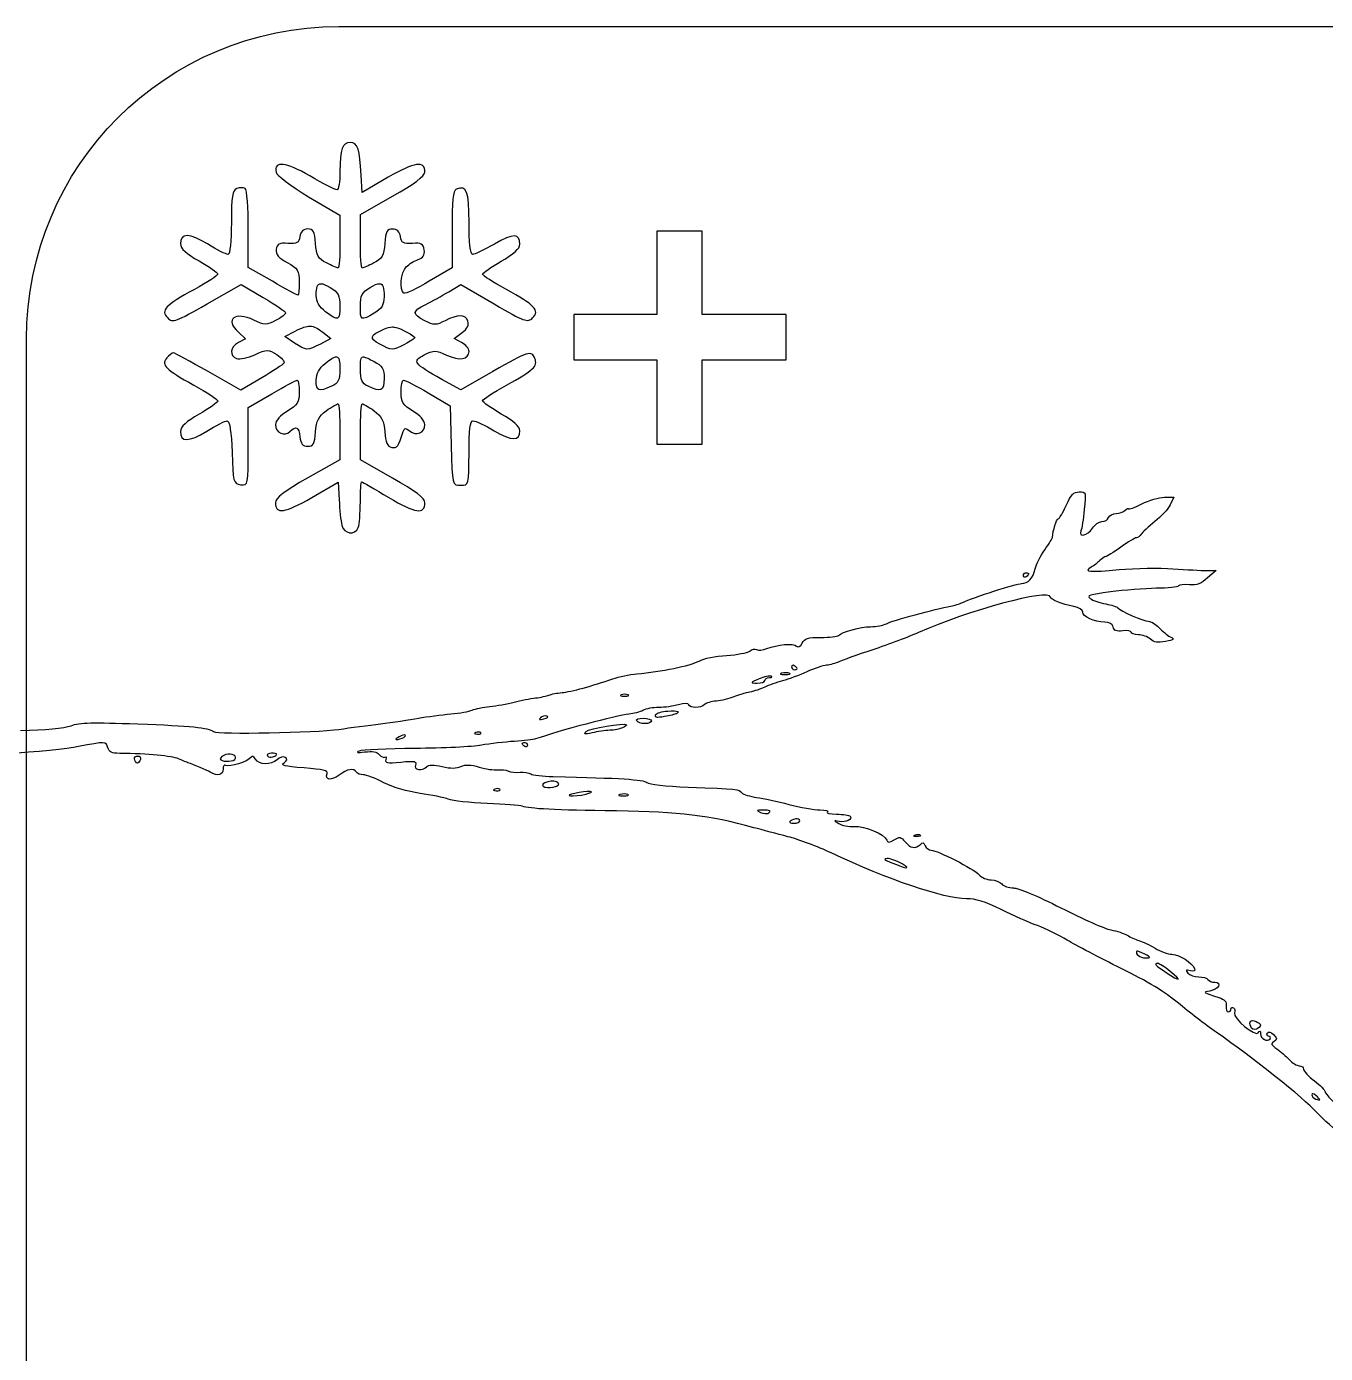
# Model space of a CAD drawing. Extents: x 134 to 417, y 456 to 598.
# Drawn here: x 275.7 to 345.2, y 526.8 to 597.8 of the extents above; entities that cross this region are included whole.
import ezdxf

# ---------------------------------------------------------------- set-up
doc = ezdxf.new("R2010")
doc.units = 0
doc.layers.add('Layer_1', color=7, linetype='CONTINUOUS')

msp = doc.modelspace()

# ---------------------------------------------------------------- linework, layer by layer
at = {"layer": 'Layer_1', "color": 7}
for points in [[(292.41995, 597.783155), (400.759965, 597.783155)], [(293.038441, 591.583207), (293.038441, 591.585446)], [(295.058324, 589.721383), (293.657924, 588.905459), (293.609735, 589.835648)], [(290.801622, 588.685207), (292.478882, 587.689112), (292.478882, 586.279925)], [(293.567102, 586.300986), (293.567102, 587.735062), (295.286825, 588.70624)], [(288.863631, 584.16029), (287.577496, 584.901522), (287.577496, 586.962536)], [(298.466986, 586.9455), (298.466986, 584.887405), (297.254069, 584.162303)], [(285.377131, 582.950435), (287.193543, 583.989021), (288.380069, 583.294674)], [(291.457984, 584.031087), (291.457899, 584.032703)], [(294.592649, 584.032844), (294.592649, 584.032703)], [(298.295575, 583.604586), (298.940088, 583.991289), (300.714009, 582.952731)], [(287.049969, 581.443821), (287.430831, 581.089348), (287.049969, 580.885821)], [(290.04874, 580.859827), (289.525805, 581.20554), (290.085364, 581.494136)], [(290.883657, 581.760734), (290.885159, 581.760734)], [(290.883685, 581.760592), (290.883657, 581.760734)], [(291.556063, 581.438463), (291.995518, 581.100092), (291.428617, 580.807103)], [(295.291446, 581.717789), (295.291389, 581.718214)], [(295.351483, 581.716712), (295.351483, 581.71521)], [(298.981162, 580.891037), (298.590066, 581.101934), (299.010472, 581.418337)], [(275.723813, 472.747011), (275.723813, 581.087021)], [(292.285531, 580.119985), (292.287033, 580.119985)], [(293.718161, 580.114202), (293.718132, 580.114315)], [(288.292224, 578.99327), (287.184813, 578.332627), (285.434306, 579.33167)], [(300.654028, 579.339493), (298.938699, 578.35074), (297.930869, 578.913248)], [(287.577383, 575.319115), (287.577383, 577.410914), (288.834208, 578.144803)], [(297.196951, 578.195175), (298.376135, 577.509616), (298.427443, 575.381194)], [(292.477181, 576.111597), (292.477181, 574.613062), (290.753065, 573.643329)], [(295.291191, 573.634514), (293.567046, 574.607166), (293.567046, 576.107175)], [(290.965465, 572.595871), (292.386359, 573.420555), (292.434548, 572.474265)], [(336.54617, 572.609435), (337.054394, 572.609435), (336.851717, 572.203366)], [(338.805071, 568.697409), (339.309241, 568.70166), (338.859609, 568.297293)], [(314.881569, 562.896156), (314.881682, 562.896156)], [(316.083827, 563.202831), (316.083713, 563.202802)], [(307.509704, 562.045955), (307.509817, 562.045955)], [(303.191036, 560.822397), (303.190894, 560.822397)], [(307.588224, 560.286417), (307.58811, 560.286397)], [(295.636167, 559.807345), (295.63628, 559.807345)], [(288.810567, 558.925441), (288.810454, 558.925441)], [(303.594661, 557.402882), (303.594661, 557.402598)], [(305.255395, 556.821978), (305.255395, 556.822261)], [(307.440794, 556.720696), (307.440652, 556.720413)], [(316.841216, 555.411288), (316.841471, 555.411572)], [(336.192576, 547.689345), (336.192633, 547.689231)], [(341.46394, 544.177757), (341.464904, 544.177814)]]:
    msp.add_lwpolyline(points, dxfattribs=at)
for points in [[(292.41995, 597.783155)], [(309.40954, 586.845181), (309.40954, 582.39354), (304.984261, 582.39354), (304.984261, 579.957503), (309.40954, 579.957503), (309.40954, 575.457503), (311.847052, 575.457503), (311.847052, 579.957503), (316.322135, 579.957503), (316.322135, 582.39354), (311.847052, 582.39354), (311.847052, 586.845181)], [(292.285559, 580.119985)], [(329.153839, 568.360911)], [(316.765219, 563.607162)], [(310.46298, 561.041634)], [(299.739969, 560.032189)], [(308.77886, 560.510022)], [(302.360003, 559.285566)], [(281.773726, 558.513972)], [(286.384564, 558.857948)], [(300.748337, 557.007109)], [(315.072765, 555.890202)], [(323.307694, 554.47115)], [(321.735118, 553.29565)], [(335.081906, 548.335332)], [(344.639537, 540.630624)]]:
    msp.add_lwpolyline(points, close=True, dxfattribs=at)
for points in [[(275.723813, 581.087021), (275.723813, 590.33668), (283.170288, 597.783155), (292.41995, 597.783155)], [(293.038441, 591.585446), (292.60131, 591.585446), (292.477408, 591.243106), (292.477408, 590.028318)], [(293.609735, 589.835648), (293.540287, 591.222271), (293.422082, 591.583207), (293.038441, 591.583207)], [(290.873395, 589.792476), (289.57388, 590.544904), (288.945581, 590.615062), (289.06285, 589.997704)], [(297.012416, 590.001163), (297.02092, 590.618463), (296.461814, 590.538611), (295.058324, 589.721383)], [(289.06285, 589.997704), (289.096583, 589.821106), (289.873361, 589.236035), (290.801622, 588.685207)], [(292.320652, 589.045405), (292.233345, 589.045405), (291.583162, 589.381736), (290.873395, 589.792476)], [(292.477408, 590.028318), (292.477408, 589.487411), (292.405975, 589.045405), (292.320652, 589.045405)], [(295.286825, 588.70624), (296.443474, 589.359285), (297.009836, 589.783689), (297.012416, 590.001163)], [(286.959317, 589.116158), (286.723757, 589.024882), (286.670721, 588.690734), (286.67075, 587.299745)], [(287.411953, 589.124662), (287.320677, 589.180221), (287.118057, 589.177386), (286.959317, 589.116158)], [(287.577496, 586.962536), (287.577496, 588.096167), (287.503228, 589.068564), (287.411953, 589.124662)], [(298.694041, 589.087103), (298.531332, 589.027575), (298.466986, 588.426403), (298.466986, 586.9455)], [(299.375178, 587.30292), (299.375178, 589.01377), (299.265477, 589.297603), (298.694041, 589.087103)], [(286.67075, 587.299745), (286.67075, 586.301468), (286.597049, 585.594677), (286.491883, 585.594677)], [(290.75485, 586.958142), (290.517024, 586.958142), (290.371068, 586.815843), (290.332998, 586.549471)], [(291.173811, 586.186183), (291.128173, 586.818763), (291.052488, 586.958142), (290.75485, 586.958142)], [(295.291134, 586.955761), (294.993666, 586.955761), (294.918009, 586.816863), (294.872173, 586.183802)], [(295.71154, 586.548536), (295.673839, 586.815559), (295.529556, 586.955761), (295.291134, 586.955761)], [(299.559713, 585.593459), (299.448595, 585.593459), (299.375178, 586.267537), (299.375178, 587.30292)], [(285.399099, 586.157185), (284.438523, 586.748293), (283.947449, 586.750051), (283.947449, 586.162854)], [(283.947449, 586.162854), (283.947449, 585.926444), (284.272724, 585.628155), (284.944989, 585.248766)], [(286.491883, 585.594677), (286.392671, 585.594677), (285.901909, 585.847811), (285.399099, 586.157185)], [(289.698718, 586.187657), (289.241348, 586.223374), (289.110104, 586.155626), (289.068831, 585.868306)], [(290.332998, 586.549471), (290.285376, 586.213339), (290.175392, 586.151147), (289.698718, 586.187657)], [(291.753893, 585.141758), (291.31835, 585.367112), (291.220044, 585.54544), (291.173811, 586.186183)], [(292.478882, 586.279925), (292.478882, 585.504649), (292.432961, 584.870766), (292.379386, 584.870766)], [(293.666598, 584.868356), (293.611039, 584.868356), (293.567102, 585.512444), (293.567102, 586.300986)], [(294.872173, 586.183802), (294.826535, 585.543257), (294.726472, 585.364561), (294.290617, 585.139348)], [(296.347266, 586.185248), (295.870847, 586.149531), (295.759361, 586.213877), (295.71154, 586.548536)], [(296.980072, 585.836614), (296.934435, 586.156873), (296.817647, 586.221361), (296.347266, 586.185248)], [(300.733058, 586.153018), (300.18858, 585.845657), (299.66091, 585.593459), (299.559713, 585.593459)], [(302.098309, 586.141679), (302.098309, 586.727033), (301.754948, 586.730407), (300.733058, 586.153018)], [(301.099266, 585.232013), (301.749137, 585.603862), (302.098309, 585.92103), (302.098309, 586.141679)], [(289.068831, 585.868306), (289.031131, 585.61092), (289.204044, 585.404161), (289.659146, 585.159333)], [(296.663669, 585.325386), (296.91652, 585.404756), (297.017972, 585.570016), (296.980072, 585.836614)], [(284.944989, 585.248766), (285.49406, 584.938854), (285.944031, 584.620693), (285.944031, 584.542712)], [(289.659146, 585.159333), (290.222901, 584.855742), (290.300769, 584.727219), (290.300769, 584.114907)], [(292.379386, 584.870766), (292.323827, 584.870766), (292.042602, 584.993222), (291.753893, 585.141758)], [(294.290617, 585.139348), (294.001909, 584.990529), (293.721562, 584.868356), (293.666598, 584.868356)], [(295.893241, 583.526548), (295.642942, 583.68132), (295.727981, 584.644561), (296.017682, 584.934262)], [(296.017682, 584.934262), (296.168485, 585.085065), (296.458894, 585.260303), (296.663669, 585.325386)], [(300.101726, 584.537695), (300.101046, 584.605159), (300.550224, 584.917906), (301.099266, 585.232013)], [(285.944031, 584.542712), (285.944031, 584.465326), (285.381865, 584.09807), (284.69452, 583.726816)], [(290.225934, 583.417641), (290.184265, 583.417641), (289.571216, 583.752328), (288.863631, 584.16029)], [(290.300769, 584.114907), (290.300769, 583.731295), (290.267887, 583.417641), (290.225934, 583.417641)], [(291.207402, 583.402674), (291.207402, 583.836233), (291.267496, 584.031682), (291.457984, 584.031087)], [(291.457899, 584.032703), (291.572986, 584.032419), (291.733994, 583.960419), (291.958866, 583.827474)], [(294.085814, 583.827616), (294.31542, 583.962545), (294.478554, 584.035963), (294.592649, 584.032844)], [(294.592649, 584.032703), (294.783137, 584.027033), (294.837279, 583.812167), (294.837279, 583.335437)], [(297.254069, 584.162303), (296.586964, 583.762873), (295.974992, 583.476148), (295.893241, 583.526548)], [(301.34829, 583.737871), (300.663723, 584.11074), (300.10252, 584.47023), (300.101726, 584.537695)], [(284.69452, 583.726816), (283.135657, 582.88487), (282.870374, 582.600781), (283.269217, 582.20189)], [(288.380069, 583.294674), (289.03269, 582.912904), (289.569005, 582.540744), (289.570961, 582.468517)], [(291.706923, 582.531106), (291.373739, 582.779704), (291.207402, 583.069518), (291.207402, 583.402674)], [(291.958866, 583.827474), (292.384488, 583.576041), (292.477408, 583.397459), (292.477408, 582.834328)], [(293.567272, 582.83447), (293.567272, 583.397799), (293.659965, 583.576183), (294.085814, 583.827616)], [(294.837279, 583.335437), (294.837279, 582.903266), (294.712271, 582.697188), (294.30995, 582.459474)], [(297.06069, 582.920501), (297.385143, 583.085194), (297.940989, 583.392271), (298.295575, 583.604586)], [(302.776526, 582.202712), (303.17417, 582.600356), (302.905502, 582.890397), (301.34829, 583.737871)], [(283.269217, 582.20189), (283.534313, 581.936851), (283.713562, 582.000063), (285.377131, 582.950435)], [(287.873235, 582.082495), (286.849729, 582.570649), (286.299326, 582.143156), (287.049969, 581.443821)], [(292.477408, 582.834328), (292.477408, 582.048734), (292.396904, 582.016589), (291.706923, 582.531106)], [(294.30995, 582.459474), (293.593805, 582.036403), (293.567272, 582.049698), (293.567272, 582.83447)], [(297.015335, 582.054772), (296.323824, 582.412334), (296.330939, 582.552224), (297.06069, 582.920501)], [(300.714009, 582.952731), (302.334973, 582.003663), (302.513102, 581.939175), (302.776526, 582.202712)], [(289.036318, 582.059818), (288.550545, 581.808668), (288.439937, 581.811786), (287.873235, 582.082495)], [(289.570961, 582.468517), (289.573228, 582.397084), (289.331433, 582.212832), (289.036318, 582.059818)], [(298.094939, 582.049103), (297.613956, 581.800504), (297.504482, 581.799937), (297.015335, 582.054772)], [(299.318088, 582.032095), (299.177206, 582.401563), (298.785061, 582.408082), (298.094939, 582.049103)], [(299.010472, 581.418337), (299.279197, 581.621014), (299.390513, 581.843364), (299.318088, 582.032095)], [(290.085364, 581.494136), (290.44114, 581.678671), (290.672561, 581.768813), (290.883685, 581.760592)], [(290.885159, 581.760734), (291.09634, 581.75223), (291.285411, 581.645931), (291.556063, 581.438463)], [(294.605887, 580.800866), (294.026258, 581.1152), (294.070847, 581.284797), (294.815367, 581.593348)], [(294.815367, 581.593348), (295.006989, 581.673285), (295.150961, 581.715238), (295.291446, 581.717789)], [(295.291389, 581.718214), (295.311231, 581.718583), (295.331357, 581.717988), (295.351483, 581.716712)], [(295.351483, 581.71521), (295.512208, 581.703871), (295.675569, 581.641509), (295.908123, 581.52047)], [(295.908123, 581.52047), (296.217865, 581.359745), (296.47063, 581.193238), (296.47063, 581.148394)], [(296.47063, 581.148394), (296.47063, 581.102756), (296.230535, 580.941748), (295.935959, 580.789528)], [(287.049969, 580.885821), (286.602917, 580.646577), (286.550617, 580.185975), (286.95189, 580.031799)], [(287.928935, 580.237027), (288.584957, 580.533077), (288.651033, 580.533361), (289.097887, 580.239862)], [(291.428617, 580.807103), (290.719446, 580.440413), (290.684891, 580.44098), (290.04874, 580.859827)], [(295.935959, 580.789528), (295.288696, 580.454785), (295.24303, 580.455351), (294.605887, 580.800866)], [(296.98458, 580.224271), (297.498302, 580.489877), (297.596069, 580.490444), (298.171106, 580.215767)], [(298.171106, 580.215767), (298.849323, 579.892363), (299.375206, 579.975956), (299.375206, 580.40909)], [(299.375206, 580.40909), (299.375206, 580.557909), (299.197474, 580.775525), (298.981162, 580.891037)], [(302.898161, 580.036759), (302.727515, 580.480438), (302.518885, 580.414986), (300.654028, 579.339493)], [(283.220938, 580.059748), (282.906822, 579.681153), (283.139045, 579.448769), (284.66674, 578.611018)], [(283.566643, 580.332158), (283.501162, 580.332158), (283.345172, 580.208851), (283.220938, 580.059748)], [(285.434306, 579.33167), (284.472142, 579.881307), (283.632321, 580.332158), (283.566643, 580.332158)], [(286.95189, 580.031799), (287.106661, 579.972271), (287.54657, 580.065531), (287.928935, 580.237027)], [(289.484617, 579.790145), (289.436995, 579.714744), (288.901389, 579.356189), (288.292224, 578.99327)], [(289.097887, 580.239862), (289.358107, 580.069216), (289.531644, 579.866142), (289.484617, 579.790145)], [(291.20743, 578.866079), (291.20743, 579.22384), (291.365036, 579.520911), (291.686457, 579.7743)], [(291.686457, 579.7743), (291.978028, 580.003622), (292.166249, 580.123811), (292.285559, 580.119985)], [(292.287033, 580.119985), (292.438687, 580.114315), (292.478939, 579.9003), (292.478939, 579.453474)], [(293.567357, 579.45064), (293.567357, 579.915522), (293.569597, 580.108958), (293.718161, 580.114202)], [(293.718132, 580.114315), (293.726636, 580.114684), (293.737975, 580.115818), (293.750447, 580.114315)], [(293.750447, 580.114315), (293.857597, 580.102977), (294.029943, 580.012835), (294.302693, 579.87252)], [(294.302693, 579.87252), (294.739824, 579.646599), (294.837364, 579.479043), (294.837364, 578.964328)], [(297.930869, 578.913248), (296.400784, 579.768885), (296.319855, 579.8804), (296.98458, 580.224271)], [(301.377657, 578.610026), (302.829364, 579.405711), (303.057694, 579.62103), (302.898161, 580.036759)], [(292.478939, 579.453474), (292.478939, 578.882832), (292.395033, 578.717912), (292.016041, 578.545282)], [(293.976057, 578.555629), (293.657357, 578.708416), (293.567357, 578.905764), (293.567357, 579.45064)], [(284.66674, 578.611018), (285.368769, 578.226271), (285.944088, 577.843566), (285.944088, 577.761418)], [(288.834208, 578.144803), (289.52555, 578.548599), (290.137521, 578.878693), (290.195065, 578.878693)], [(290.195065, 578.878693), (290.252608, 578.878693), (290.300513, 578.589871), (290.300513, 578.237071)], [(292.016041, 578.545282), (291.329461, 578.232536), (291.20743, 578.281093), (291.20743, 578.866079)], [(294.837364, 578.964328), (294.837364, 578.294019), (294.67749, 578.217711), (293.976057, 578.555629)], [(295.743742, 578.237638), (295.743742, 578.590438), (295.806104, 578.879232), (295.881506, 578.879232)], [(295.881506, 578.879232), (295.956907, 578.879232), (296.548498, 578.571985), (297.196951, 578.195175)], [(300.100309, 577.773578), (300.100309, 577.84898), (300.675628, 578.225279), (301.377657, 578.610026)], [(285.944088, 577.761418), (285.944088, 577.680063), (285.494117, 577.359437), (284.945046, 577.049496)], [(290.300513, 578.237071), (290.300513, 577.696391), (290.201017, 577.536403), (289.664759, 577.220482)], [(291.744822, 577.241005), (292.029194, 577.443399), (292.310787, 577.608659), (292.370315, 577.608659)], [(292.370315, 577.608659), (292.429843, 577.608659), (292.479165, 576.93526), (292.477181, 576.111597)], [(293.567046, 576.107175), (293.567046, 576.932426), (293.616369, 577.60863), (293.673912, 577.60863)], [(293.673912, 577.60863), (293.733439, 577.60863), (294.015061, 577.444221), (294.299405, 577.240977)], [(296.379496, 577.222523), (295.843918, 577.538444), (295.743742, 577.697128), (295.743742, 578.237638)], [(301.099323, 577.064605), (300.55028, 577.378712), (300.100309, 577.697978), (300.100309, 577.773578)], [(284.945046, 577.049496), (284.272781, 576.670107), (283.947506, 576.370485), (283.947506, 576.133963)], [(289.664759, 577.220482), (289.287156, 576.997679), (289.029005, 576.703726), (289.029005, 576.49538)], [(291.172082, 576.105729), (291.215735, 576.706164), (291.339043, 576.952495), (291.744822, 577.241005)], [(294.299405, 577.240977), (294.704192, 576.952835), (294.828718, 576.705824), (294.872173, 576.107175)], [(297.015222, 576.497421), (297.015222, 576.706051), (296.756986, 576.999862), (296.379496, 577.222523)], [(302.096891, 576.162252), (302.096891, 576.3723), (301.734312, 576.701289), (301.099323, 577.064605)], [(283.947506, 576.133963), (283.947506, 575.554363), (284.397449, 575.558501), (285.352271, 576.145301)], [(285.352271, 576.145301), (285.849156, 576.451103), (286.345389, 576.700466), (286.455317, 576.700466)], [(286.455317, 576.700466), (286.582309, 576.700466), (286.675285, 576.091868), (286.708734, 575.021761)], [(289.029005, 576.49538), (289.029005, 576.073528), (289.516791, 575.84497), (289.803912, 576.132092)], [(289.803912, 576.132092), (290.12794, 576.45612), (290.27228, 576.377289), (290.334189, 575.839131)], [(295.245694, 575.282463), (295.538967, 575.226904), (295.608217, 575.322715), (295.855087, 576.132063)], [(295.855087, 576.132063), (295.914614, 576.328504), (295.98378, 576.333607), (296.197852, 576.157575)], [(296.197852, 576.157575), (296.551644, 575.863906), (297.015222, 576.056945), (297.015222, 576.497421)], [(299.375206, 574.976917), (299.375206, 576.237144), (299.437002, 576.70007), (299.602261, 576.698085)], [(299.602261, 576.698085), (299.727269, 576.696583), (300.229824, 576.459408), (300.719934, 576.170756)], [(300.719934, 576.170756), (301.659279, 575.617717), (302.096891, 575.615251), (302.096891, 576.162252)], [(290.334189, 575.839131), (290.375858, 575.480151), (290.492929, 575.33961), (290.754595, 575.33961)], [(290.754595, 575.33961), (291.051439, 575.33961), (291.126643, 575.47794), (291.172082, 576.105729)], [(294.872173, 576.107175), (294.911858, 575.549799), (295.013055, 575.326514), (295.245694, 575.282463)], [(286.708734, 575.021761), (286.75834, 573.437109), (286.783569, 573.340674), (287.168683, 573.285909)], [(287.168683, 573.285909), (287.571912, 573.228366), (287.577383, 573.253594), (287.577383, 575.319115)], [(298.427443, 575.381194), (298.479033, 573.253084), (298.479317, 573.252772), (298.926964, 573.252772)], [(298.926964, 573.252772), (299.371833, 573.252772), (299.375206, 573.264111), (299.375206, 574.976917)], [(290.753065, 573.643329), (289.502362, 572.939685), (289.028948, 572.577021), (289.028948, 572.322044)], [(293.566961, 572.36), (293.566961, 572.950911), (293.596724, 573.433736), (293.634425, 573.433736)], [(293.634425, 573.433736), (293.672126, 573.433736), (294.328403, 573.057918), (295.091972, 572.598763)], [(297.015307, 572.316148), (297.015307, 572.563329), (296.524602, 572.938608), (295.291191, 573.634514)], [(289.028948, 572.322044), (289.028948, 571.689238), (289.522885, 571.758829), (290.965465, 572.595871)], [(295.091972, 572.598763), (296.491465, 571.75761), (297.015307, 571.680876), (297.015307, 572.316148)], [(331.300573, 572.177276), (331.56788, 572.768892), (331.691868, 572.897543), (331.994381, 572.897543)], [(331.994381, 572.897543), (332.361383, 572.897543), (332.362346, 572.894425), (332.266791, 571.963005)], [(335.332772, 572.255249), (335.720608, 572.450046), (336.266646, 572.609435), (336.54617, 572.609435)], [(292.434548, 572.474265), (292.46006, 571.953767), (292.524123, 571.34412), (292.573729, 571.119304)], [(293.455559, 570.997698), (293.517071, 571.156438), (293.566961, 571.769062), (293.566961, 572.36)], [(330.86812, 571.45701), (330.92708, 571.45701), (331.121537, 571.781132), (331.300573, 572.177276)], [(332.266791, 571.963005), (332.214066, 571.44901), (332.133562, 570.930418), (332.087357, 570.81058)], [(333.965906, 571.745126), (334.139669, 571.745126), (334.359609, 571.822909), (334.454683, 571.918011)], [(334.454683, 571.918011), (334.549644, 572.013085), (334.627597, 572.048178), (334.627597, 571.995964)], [(334.627597, 571.995964), (334.627597, 571.94375), (334.944935, 572.060452), (335.332772, 572.255249)], [(336.851717, 572.203366), (336.740315, 571.980025), (336.372548, 571.578242), (336.03446, 571.31051)], [(330.566428, 570.487051), (330.586271, 570.841413), (330.777043, 571.45701), (330.86812, 571.45701)], [(332.696069, 570.952823), (332.825896, 571.150908), (333.056268, 571.312956), (333.208091, 571.312956)], [(333.208091, 571.312956), (333.360028, 571.312956), (333.521461, 571.410184), (333.567071, 571.529041)], [(333.567071, 571.529041), (333.612709, 571.647869), (333.792142, 571.745126), (333.965906, 571.745126)], [(336.03446, 571.31051), (335.696372, 571.042777), (335.367921, 570.739323), (335.304567, 570.636179)], [(292.573729, 571.119304), (292.680879, 570.645266), (293.288088, 570.561191), (293.455559, 570.997698)], [(330.152712, 569.800406), (330.376932, 570.117319), (330.563112, 570.426313), (330.566428, 570.487051)], [(332.087357, 570.81058), (331.946759, 570.444378), (332.438145, 570.559175), (332.696069, 570.952823)], [(335.304567, 570.636179), (335.241354, 570.533026), (335.127969, 570.448638), (335.05285, 570.448638)], [(329.641115, 568.793455), (329.698375, 569.030346), (329.928463, 569.483484), (330.152712, 569.800406)], [(334.214504, 569.944454), (333.82851, 569.667141), (333.467206, 569.44027), (333.411591, 569.44027)], [(335.05285, 570.448638), (334.977732, 570.448638), (334.600498, 570.221753), (334.214504, 569.944454)], [(333.097569, 569.22736), (332.980498, 569.11026), (332.774957, 568.953051), (332.640879, 568.878032)], [(333.411591, 569.44027), (333.356031, 569.44027), (333.214583, 569.344459), (333.097569, 569.22736)], [(328.910797, 567.999737), (329.264532, 567.999737), (329.51554, 568.272515), (329.641115, 568.793455)], [(329.009839, 568.424435), (329.009839, 568.50834), (329.074753, 568.576996), (329.153839, 568.576996)], [(329.153839, 568.360911), (329.074469, 568.311956), (329.009839, 568.340501), (329.009839, 568.424435)], [(329.153839, 568.576996), (329.232926, 568.576996), (329.297839, 568.548394), (329.297839, 568.513471)], [(329.297839, 568.513471), (329.297839, 568.47852), (329.232926, 568.409865), (329.153839, 568.360911)], [(332.640879, 568.878032), (332.188186, 568.624671), (332.539115, 568.59287), (334.126573, 568.74333)], [(334.126573, 568.74333), (334.996328, 568.825761), (336.291335, 568.848212), (337.004391, 568.79322)], [(337.004391, 568.79322), (337.717446, 568.738199), (338.527757, 568.695084), (338.805071, 568.697409)], [(330.449896, 567.275868), (330.449896, 567.748576), (325.99698, 566.550281), (323.405688, 565.380241)], [(325.768479, 566.992137), (326.297877, 567.24751), (328.64383, 567.999737), (328.910797, 567.999737)], [(336.111364, 567.744338), (335.493326, 567.734134), (334.389742, 567.646571), (333.65897, 567.549626)], [(337.300866, 567.869261), (337.264583, 567.810726), (336.729402, 567.754486), (336.111364, 567.744338)], [(337.888318, 567.934316), (337.601395, 567.956993), (337.337036, 567.927797), (337.300866, 567.869261)], [(338.859609, 568.297293), (338.51109, 567.983852), (338.29268, 567.902231), (337.888318, 567.934316)], [(325.120252, 566.788552), (325.318394, 566.824099), (325.610022, 566.915715), (325.768479, 566.992137)], [(331.71035, 566.772891), (331.073943, 566.898608), (330.449896, 567.147623), (330.449896, 567.275868)], [(333.65897, 567.549626), (332.53149, 567.400042), (332.369008, 567.346241), (332.585943, 567.194298)], [(332.585943, 567.194298), (332.726542, 567.095822), (333.097569, 566.968122), (333.410428, 566.910533)], [(333.410428, 566.910533), (333.723317, 566.852933), (334.011713, 566.762083), (334.051313, 566.708621)], [(321.683924, 565.850137), (321.959169, 565.997426), (324.350334, 566.650429), (325.120252, 566.788552)], [(332.17852, 566.472212), (332.17852, 566.592089), (331.979811, 566.719648), (331.71035, 566.772891)], [(333.356457, 565.941492), (332.79908, 565.950847), (332.17852, 566.230442), (332.17852, 566.472212)], [(334.051313, 566.708621), (334.178022, 566.537805), (335.429461, 565.983057), (335.688265, 565.983057)], [(319.120724, 565.217385), (319.32085, 565.417624), (320.310737, 565.690598), (320.844132, 565.692701)], [(320.844132, 565.692701), (321.146447, 565.693792), (321.524334, 565.764758), (321.683924, 565.850137)], [(333.80983, 565.675886), (333.76646, 565.841543), (333.602901, 565.937354), (333.356457, 565.941492)], [(334.324545, 565.473322), (333.985918, 565.430491), (333.861165, 565.479558), (333.80983, 565.675886)], [(334.771483, 565.396333), (334.771483, 565.469779), (334.570224, 565.504447), (334.324545, 565.473322)], [(335.688265, 565.983057), (335.825461, 565.983057), (336.080523, 565.831687), (336.254995, 565.646649)], [(336.254995, 565.646649), (336.429609, 565.461632), (336.699978, 565.240371), (336.85611, 565.154963)], [(315.297326, 564.52087), (315.87378, 564.744382), (316.722699, 564.815415), (316.884444, 564.653645)], [(316.884444, 564.653645), (316.977987, 564.560158), (317.082302, 564.615405), (317.189055, 564.815078)], [(317.189055, 564.815078), (317.325685, 565.070224), (317.484765, 565.118654), (318.186765, 565.118654)], [(318.186765, 565.118654), (318.646148, 565.118654), (319.066441, 565.163073), (319.120724, 565.217385)], [(323.405688, 565.380241), (322.898598, 565.151287), (321.796602, 564.736329), (320.956781, 564.458125)], [(335.156287, 565.262765), (334.944539, 565.262765), (334.771483, 565.322859), (334.771483, 565.396333)], [(335.798759, 565.029587), (335.657027, 565.157854), (335.367921, 565.262765), (335.156287, 565.262765)], [(336.598157, 564.898031), (336.193427, 564.822091), (335.99126, 564.855341), (335.798759, 565.029587)], [(336.85611, 565.154963), (337.110378, 565.015867), (337.083449, 564.98908), (336.598157, 564.898031)], [(311.669858, 563.85409), (311.928945, 563.995284), (312.555543, 564.12426), (313.144356, 564.15761)], [(313.144356, 564.15761), (313.70743, 564.189528), (314.263446, 564.294722), (314.37995, 564.391412)], [(314.37995, 564.391412), (314.496454, 564.488101), (314.663414, 564.522968), (314.750806, 564.468911)], [(314.750806, 564.468911), (314.838397, 564.414854), (315.084217, 564.438183), (315.297326, 564.52087)], [(320.956781, 564.458125), (320.116961, 564.179905), (319.29942, 563.887922), (319.14, 563.809249)], [(308.351565, 563.169263), (309.637191, 563.279786), (311.212375, 563.604883), (311.669858, 563.85409)], [(316.765219, 563.607162), (316.686132, 563.656116), (316.621219, 563.627571), (316.621219, 563.543637)], [(316.621219, 563.543637), (316.621219, 563.459732), (316.686132, 563.391077), (316.765219, 563.391077)], [(316.909219, 563.454601), (316.909219, 563.489552), (316.844306, 563.558207), (316.765219, 563.607162)], [(316.765219, 563.391077), (316.844589, 563.391077), (316.909219, 563.419678), (316.909219, 563.454601)], [(318.491773, 563.631432), (318.294765, 563.61244), (317.818148, 563.453359), (317.432863, 563.278218)], [(319.14, 563.809249), (318.980693, 563.730559), (318.688894, 563.650566), (318.491773, 563.631432)], [(304.346778, 562.170609), (304.828554, 562.215311), (305.985855, 562.527879), (307.055083, 562.902097)], [(307.055083, 562.902097), (307.379424, 563.015597), (307.962822, 563.135842), (308.351565, 563.169263)], [(314.881682, 562.896156), (314.395313, 562.685117), (314.393953, 562.682027), (314.784454, 562.676471)], [(314.784454, 562.676471), (315.002438, 562.673353), (315.180595, 562.735658), (315.180595, 562.814887)], [(315.529824, 563.045939), (315.444501, 563.081287), (315.152901, 563.013879), (314.881569, 562.896156)], [(316.136409, 562.800589), (315.808611, 562.713055), (315.37834, 562.559559), (315.180283, 562.459487)], [(315.180595, 562.814887), (315.180595, 562.894115), (315.293981, 562.964074), (315.432595, 562.97031)], [(315.432595, 562.97031), (315.571209, 562.976546), (315.614863, 563.010619), (315.529824, 563.045939)], [(316.083713, 563.202802), (315.943682, 563.166264), (316.023335, 563.134005), (316.261162, 563.131057)], [(316.515997, 563.197445), (316.418485, 563.236931), (316.224, 563.239312), (316.083827, 563.202831)], [(317.432863, 563.278218), (317.047606, 563.103065), (316.46418, 562.88814), (316.136409, 562.800589)], [(316.261162, 563.131057), (316.498706, 563.128274), (316.613509, 563.157986), (316.515997, 563.197445)], [(302.930674, 561.882183), (303.205068, 561.915122), (303.529124, 561.983607), (303.650929, 562.034347)], [(303.650929, 562.034347), (303.772819, 562.085087), (304.085877, 562.146401), (304.346778, 562.170609)], [(307.509817, 562.045955), (307.410888, 562.005986), (307.492809, 561.973303), (307.689817, 561.973303)], [(307.869817, 562.045955), (307.770888, 562.085923), (307.608746, 562.085923), (307.509704, 562.045955)], [(307.689817, 561.973303), (307.887959, 561.973303), (307.96903, 562.006015), (307.869817, 562.045955)], [(314.387972, 562.196064), (314.150428, 562.151248), (313.761345, 562.034772), (313.52366, 561.937232)], [(315.180283, 562.459487), (314.982142, 562.359424), (314.625657, 562.240908), (314.387972, 562.196064)], [(299.550841, 561.230612), (299.709298, 561.300769), (300.130668, 561.38819), (300.487181, 561.424842)], [(300.487181, 561.424842), (300.843723, 561.461465), (301.427121, 561.565922), (301.783663, 561.656886)], [(301.783663, 561.656886), (302.140205, 561.747821), (302.656337, 561.849216), (302.930674, 561.882183)], [(309.517682, 561.373336), (309.214828, 561.373336), (308.834872, 561.302583), (308.673298, 561.216127)], [(310.571461, 561.51762), (310.2948, 561.438249), (309.820507, 561.373336), (309.517682, 561.373336)], [(311.122715, 561.51762), (311.090683, 561.613997), (310.907565, 561.613997), (310.571461, 561.51762)], [(311.960268, 561.524139), (311.768079, 561.332092), (311.186041, 561.327557), (311.122715, 561.51762)], [(312.601294, 561.717434), (312.33172, 561.69419), (312.043209, 561.607109), (311.960268, 561.524139)], [(313.52366, 561.937232), (313.286117, 561.839692), (312.870898, 561.740791), (312.601294, 561.717434)], [(278.102188, 560.399213), (278.583222, 560.566542), (279.249109, 560.584627), (281.668893, 560.496044)], [(294.653027, 560.502969), (295.286882, 560.580979), (296.194422, 560.71381), (296.669792, 560.798186)], [(296.669792, 560.798186), (297.145162, 560.882546), (297.923046, 560.985642), (298.398416, 561.027311)], [(298.398416, 561.027311), (298.873786, 561.068952), (299.392384, 561.160454), (299.550841, 561.230612)], [(307.92651, 561.016171), (307.295206, 560.956586), (304.11309, 560.110425), (302.935776, 559.689075)], [(303.190894, 560.822397), (303.084028, 560.715503), (303.140154, 560.696737), (303.379965, 560.759411)], [(303.532186, 560.911603), (303.428154, 560.946243), (303.2748, 560.905934), (303.191036, 560.822397)], [(303.379965, 560.759411), (303.574706, 560.81035), (303.640186, 560.87566), (303.532186, 560.911603)], [(305.633707, 560.088028), (305.794998, 560.256576), (307.673745, 560.574252), (307.794586, 560.453406)], [(308.673298, 561.216127), (308.511723, 561.12967), (308.175676, 561.03967), (307.92651, 561.016171)], [(308.338186, 560.654079), (308.286312, 560.738126), (308.43258, 560.798135), (308.689824, 560.798135)], [(308.77886, 560.510022), (308.585537, 560.510022), (308.387169, 560.57485), (308.338186, 560.654079)], [(308.689824, 560.798135), (308.932186, 560.798135), (309.130469, 560.733307), (309.130469, 560.654079)], [(309.130469, 560.654079), (309.130469, 560.57485), (308.972296, 560.510022), (308.77886, 560.510022)], [(309.816907, 560.882951), (309.407272, 560.809052), (309.296154, 560.830311), (309.35126, 560.972072)], [(309.35126, 560.972072), (309.391512, 561.075253), (309.67937, 561.167889), (309.997332, 561.17988)], [(310.46298, 561.041634), (310.403452, 561.00776), (310.112816, 560.936327), (309.816907, 560.882951)], [(309.997332, 561.17988), (310.559046, 561.20114), (310.679717, 561.16514), (310.46298, 561.041634)], [(275.39526, 560.139758), (276.722269, 560.173462), (277.731181, 560.270151), (278.102188, 560.399213)], [(281.668893, 560.496044), (284.55035, 560.390567), (285.420076, 560.301928), (285.721767, 560.083)], [(285.721767, 560.083), (285.936917, 559.926896), (291.17605, 560.020666), (292.420205, 560.202905)], [(292.420205, 560.202905), (293.014431, 560.289929), (294.0192, 560.424971), (294.653027, 560.502969)], [(295.966517, 559.892781), (295.929383, 559.929858), (295.780847, 559.891692), (295.636167, 559.807345)], [(295.799839, 559.735543), (295.928532, 559.784923), (296.00365, 559.855704), (295.966517, 559.892781)], [(299.739969, 560.032217), (299.625165, 559.986211), (299.659181, 559.95211), (299.826992, 559.945193)], [(300.016063, 560.02085), (299.968157, 560.068699), (299.844, 560.07383), (299.739969, 560.032189)], [(299.826992, 559.945193), (299.978929, 559.938957), (300.063969, 559.972973), (300.016063, 560.02085)], [(305.961307, 560.017446), (305.55343, 559.925235), (305.490869, 559.938728), (305.633707, 560.088028)], [(306.897647, 560.151326), (306.660104, 560.140271), (306.23862, 560.08012), (305.961307, 560.017446)], [(307.58811, 560.286397), (307.446094, 560.223071), (307.135332, 560.162268), (306.897647, 560.151326)], [(307.794586, 560.453406), (307.823216, 560.424889), (307.730239, 560.349743), (307.588224, 560.286417)], [(278.495986, 559.278456), (277.353502, 559.052904), (271.695943, 558.611617), (271.496744, 558.732532)], [(280.073622, 559.21326), (279.983083, 559.559529), (279.930643, 559.561697), (278.495986, 559.278456)], [(280.70265, 558.917813), (280.273635, 558.923482), (280.131999, 558.990011), (280.073622, 559.21326)], [(296.493562, 559.182864), (295.005742, 559.172659), (293.658775, 559.108823), (293.500318, 559.040933)], [(295.63628, 559.807345), (295.344227, 559.637549), (295.437855, 559.596532), (295.799839, 559.735543)], [(300.038967, 559.353764), (299.576806, 559.269944), (297.981383, 559.193068), (296.493562, 559.182864)], [(301.799452, 559.558936), (301.293326, 559.529909), (300.501099, 559.437557), (300.038967, 559.353764)], [(302.935776, 559.689075), (302.817005, 559.646555), (302.305578, 559.587963), (301.799452, 559.558936)], [(302.216003, 559.438126), (302.216003, 559.473077), (302.280917, 559.501651), (302.360003, 559.501651)], [(302.360003, 559.285566), (302.280633, 559.33452), (302.216003, 559.403203), (302.216003, 559.438126)], [(302.360003, 559.501651), (302.43909, 559.501651), (302.504003, 559.432996), (302.504003, 559.34909)], [(302.504003, 559.34909), (302.504003, 559.265185), (302.43909, 559.236583), (302.360003, 559.285566)], [(283.849285, 558.62382), (283.461508, 558.784205), (282.251186, 558.897279), (280.70265, 558.917813)], [(281.547918, 558.487553), (281.425745, 558.685213), (281.533745, 558.833618), (281.746797, 558.760445)], [(281.773811, 558.513916), (281.683783, 558.36898), (281.625361, 558.362177), (281.547918, 558.487553)], [(281.746797, 558.760445), (281.833991, 558.730511), (281.845131, 558.628775), (281.773726, 558.513972)], [(284.353455, 558.420945), (284.31377, 558.434268), (284.086998, 558.525487), (283.849285, 558.62382)], [(285.539953, 557.91669), (285.336425, 558.033761), (284.694803, 558.306539), (284.353455, 558.420945)], [(286.384564, 558.858005), (286.21817, 558.805195), (286.081937, 558.701504), (286.081937, 558.627605)], [(286.081937, 558.627605), (286.081937, 558.473145), (286.705049, 558.444118), (286.852649, 558.591661)], [(287.70531, 558.693746), (287.554507, 558.476782), (286.554869, 558.162595), (286.372998, 558.274989)], [(286.852649, 558.591661), (287.028397, 558.767381), (286.695609, 558.956676), (286.384564, 558.857948)], [(287.96468, 558.600854), (287.86405, 558.771585), (287.780428, 558.801575), (287.70531, 558.693746)], [(289.122888, 558.579027), (288.785707, 558.273855), (288.15035, 558.285874), (287.96468, 558.600854)], [(288.810454, 558.925441), (288.647178, 558.925441), (288.552217, 558.863447), (288.598989, 558.787677)], [(288.598989, 558.787677), (288.645761, 558.711907), (288.779272, 558.686424), (288.895606, 558.731069)], [(288.895606, 558.731069), (289.193357, 558.845334), (289.158378, 558.925441), (288.810567, 558.925441)], [(289.552195, 558.701087), (289.455534, 558.760785), (289.263317, 558.705906), (289.122888, 558.579027)], [(290.556794, 558.139805), (289.477559, 558.224277), (289.289622, 558.273033), (289.487282, 558.4176)], [(289.487282, 558.4176), (289.665298, 558.547795), (289.682022, 558.620816), (289.552195, 558.701087)], [(293.500318, 559.040933), (293.305578, 558.957566), (293.405357, 558.94172), (293.807594, 558.992035)], [(293.807594, 558.992035), (294.230013, 559.044901), (294.454488, 559.004508), (294.580205, 558.853024)], [(294.580205, 558.853024), (294.677717, 558.735585), (294.814063, 558.674583), (294.883483, 558.717443)], [(294.928554, 558.584498), (294.86109, 558.408552), (294.993184, 558.38681), (295.72577, 558.453283)], [(294.883483, 558.717443), (294.952932, 558.760275), (294.973058, 558.700435), (294.928554, 558.584498)], [(295.72577, 558.453283), (296.499175, 558.523412), (296.593058, 558.504731), (296.513178, 558.296527)], [(286.226164, 558.069194), (286.226164, 557.747461), (285.942983, 557.684504), (285.539953, 557.91669)], [(286.372998, 558.274989), (286.291361, 558.325446), (286.226164, 558.233887), (286.226164, 558.069194)], [(291.789468, 557.837575), (291.849846, 557.994614), (291.586224, 558.059244), (290.556794, 558.139805)], [(292.42834, 557.755654), (292.00269, 557.44098), (291.654397, 557.485512), (291.789468, 557.837575)], [(293.356828, 557.916661), (293.215663, 558.14485), (292.874882, 558.08589), (292.42834, 557.755654)], [(293.721137, 557.772661), (293.569767, 557.772661), (293.405783, 557.837575), (293.356828, 557.916661)], [(294.829058, 557.351575), (294.371121, 557.583165), (293.872564, 557.772661), (293.721137, 557.772661)], [(296.513178, 558.296527), (296.408863, 558.024401), (296.870457, 557.958694), (297.12172, 558.21007)], [(297.12172, 558.21007), (297.225468, 558.313818), (297.477014, 558.313818), (297.937361, 558.210609)], [(297.937361, 558.210609), (298.405644, 558.105727), (298.704472, 558.107427), (298.944539, 558.216278)], [(298.944539, 558.216278), (299.196539, 558.331081), (299.452706, 558.32286), (299.92235, 558.185097)], [(299.92235, 558.185097), (300.2724, 558.082483), (300.712932, 558.015868), (300.901351, 558.037412)], [(300.901351, 558.037412), (301.089855, 558.060089), (301.349027, 558.031742), (301.47755, 557.975333)], [(301.47755, 557.975333), (301.605959, 557.919774), (301.888035, 557.888309), (302.10412, 557.905601)], [(302.10412, 557.905601), (302.32012, 557.922609), (302.57949, 557.882923), (302.680318, 557.818577)], [(302.680318, 557.818577), (302.781231, 557.75338), (303.317405, 557.690168), (303.872031, 557.677695)], [(296.757269, 556.779685), (296.079732, 556.872945), (295.343943, 557.091156), (294.829058, 557.351575)], [(300.748337, 557.007109), (300.633534, 556.961187), (300.66755, 556.926888), (300.835361, 556.920085)], [(301.024431, 556.99577), (300.976526, 557.043676), (300.852369, 557.048778), (300.748337, 557.007109)], [(300.835361, 556.920085), (300.987298, 556.914416), (301.072337, 556.948431), (301.024431, 556.99577)], [(303.594661, 557.402598), (303.333591, 557.337118), (303.251187, 557.256331), (303.347197, 557.160236)], [(303.347197, 557.160236), (303.426283, 557.08115), (303.667455, 557.060457), (303.882775, 557.114598)], [(304.130239, 557.356961), (304.050869, 557.436331), (303.810009, 557.45674), (303.594661, 557.402882)], [(303.872031, 557.677695), (307.507635, 557.596341), (308.693282, 557.522923), (308.881304, 557.366734)], [(303.882775, 557.114598), (304.143846, 557.180079), (304.226277, 557.260866), (304.130239, 557.356961)], [(308.881304, 557.366734), (309.007446, 557.262136), (309.86572, 557.165475), (311.08955, 557.117853)], [(311.08955, 557.117853), (313.770529, 557.013821), (313.79057, 557.011837), (313.955717, 556.81687)], [(298.269836, 556.468526), (298.040513, 556.556683), (297.359858, 556.696715), (296.757269, 556.779685)], [(300.34338, 556.236369), (299.432268, 556.27577), (298.499159, 556.380085), (298.269836, 556.468526)], [(305.255395, 556.822261), (304.925244, 556.769537), (304.685348, 556.69612), (304.722283, 556.658986)], [(304.722283, 556.658986), (304.759134, 556.622135), (305.057452, 556.636309), (305.385052, 556.692435)], [(305.918164, 556.855427), (305.883865, 556.889726), (305.585546, 556.875269), (305.255395, 556.821978)], [(305.385052, 556.692435), (305.712652, 556.74771), (305.952548, 556.821128), (305.918164, 556.855427)], [(307.440652, 556.720413), (307.300337, 556.683846), (307.380274, 556.651531), (307.618101, 556.648696)], [(307.872935, 556.715027), (307.775424, 556.754428), (307.580939, 556.75698), (307.440794, 556.720696)], [(307.618101, 556.648696), (307.855644, 556.645918), (307.970476, 556.677043), (307.872935, 556.715027)], [(313.955717, 556.81687), (314.035087, 556.723327), (314.391487, 556.609941), (314.748028, 556.56487)], [(314.748028, 556.56487), (315.104542, 556.519799), (315.882425, 556.352555), (316.476652, 556.193503)], [(302.216088, 556.091802), (302.097317, 556.132054), (301.25452, 556.196967), (300.34338, 556.236369)], [(307.257931, 555.838101), (303.910157, 555.886006), (302.635984, 555.950069), (302.216088, 556.091802)], [(314.604624, 554.944054), (312.166488, 555.608976), (310.68686, 555.789033), (307.257931, 555.838101)], [(315.072737, 555.890202), (314.726882, 555.881698), (314.713162, 555.86469), (314.964737, 555.76406)], [(314.964737, 555.76406), (315.123194, 555.70028), (315.301436, 555.676186), (315.360879, 555.710769)], [(315.360879, 555.710769), (315.571776, 555.832942), (315.463493, 555.900123), (315.072765, 555.890202)], [(316.476652, 556.193503), (317.070879, 556.034479), (317.816334, 555.902073), (318.133276, 555.899494)], [(318.133276, 555.899494), (318.450189, 555.896716), (318.634668, 555.847053), (318.543279, 555.788942)], [(318.543279, 555.788942), (318.45172, 555.730832), (318.663468, 555.676974), (319.013291, 555.66932)], [(319.013291, 555.66932), (319.3632, 555.660816), (319.69542, 555.609509), (319.751546, 555.553383)], [(316.424098, 554.46463), (315.859153, 554.60948), (315.040394, 554.825225), (314.604624, 554.944054)], [(316.841471, 555.411572), (316.486233, 555.359414), (316.40862, 555.179981), (316.741124, 555.179981)], [(316.741124, 555.179981), (316.912904, 555.179981), (317.053247, 555.238942), (317.053247, 555.311225)], [(317.053247, 555.311225), (317.053247, 555.383509), (316.958003, 555.42858), (316.841216, 555.411288)], [(319.161713, 555.278423), (318.860816, 555.341068), (318.860277, 555.338517), (319.139036, 555.162486)], [(319.139036, 555.162486), (319.296359, 555.063557), (319.666791, 554.996659), (319.962217, 555.01395)], [(319.751546, 555.553383), (319.90972, 555.39521), (319.505499, 555.206791), (319.161713, 555.278423)], [(319.962217, 555.01395), (320.52858, 555.047399), (321.586101, 554.60253), (321.701924, 554.282158)], [(318.728948, 553.598447), (318.026239, 553.930016), (316.989043, 554.319808), (316.424098, 554.46463)], [(321.701924, 554.282158), (321.754932, 554.13504), (321.835436, 554.138158), (322.102517, 554.296331)], [(322.102517, 554.296331), (322.401798, 554.474064), (322.462431, 554.462725), (322.684639, 554.188331)], [(322.684639, 554.188331), (322.961584, 553.846445), (323.248847, 553.797831), (323.501159, 554.050284)], [(323.307694, 554.47115), (323.139883, 554.476819), (323.105868, 554.512252), (323.220671, 554.558173)], [(323.220671, 554.558173), (323.324702, 554.599843), (323.44886, 554.59474), (323.496765, 554.546835)], [(323.496765, 554.546835), (323.544671, 554.498929), (323.459631, 554.464913), (323.307694, 554.47115)], [(323.501159, 554.050284), (323.629285, 554.17841), (323.691364, 554.161402), (323.76138, 553.978284)], [(325.971836, 551.146167), (324.771364, 551.146167), (321.779537, 552.159128), (318.728948, 553.598447)], [(323.76138, 553.978284), (323.81212, 553.84619), (323.955269, 553.73819), (324.079483, 553.73819)], [(324.079483, 553.73819), (324.416069, 553.73819), (326.352983, 552.749777), (326.641805, 552.430624)], [(321.735118, 553.295679), (321.523937, 553.295962), (321.565039, 553.244655), (321.888472, 553.103773)], [(322.527402, 553.008246), (322.250173, 553.166135), (321.893575, 553.295424), (321.735118, 553.29565)], [(321.888472, 553.103773), (322.695496, 552.752306), (323.077209, 552.695216), (322.527402, 553.008246)], [(326.641805, 552.430624), (326.779569, 552.278404), (327.068957, 552.153679), (327.284674, 552.153679)], [(327.284674, 552.153679), (327.500391, 552.153679), (327.757578, 552.056451), (327.856195, 551.937679)], [(327.856195, 551.937679), (327.954841, 551.818908), (328.235499, 551.721679), (328.479931, 551.721679)], [(328.479931, 551.721679), (328.747805, 551.721679), (329.755691, 551.29807), (331.019235, 550.654237)], [(327.820706, 550.570819), (326.959228, 550.993096), (326.467276, 551.146167), (325.971836, 551.146167)], [(331.019235, 550.654237), (332.171433, 550.067153), (333.373436, 549.538775), (333.69035, 549.480098)], [(329.767172, 549.706394), (329.34223, 549.865417), (328.466324, 550.254387), (327.820706, 550.570819)], [(331.356189, 548.925704), (330.907181, 549.196129), (330.192142, 549.547398), (329.767172, 549.706394)], [(333.69035, 549.480098), (334.007263, 549.421421), (334.396205, 549.292728), (334.554661, 549.194026)], [(334.554661, 549.194026), (334.713118, 549.09538), (334.996639, 548.968671), (335.18469, 548.912262)], [(334.228564, 547.423342), (333.097739, 547.979272), (331.805169, 548.655364), (331.356189, 548.925704)], [(335.18469, 548.912262), (335.372627, 548.855853), (335.761483, 548.671317), (336.048576, 548.50189)], [(336.048576, 548.50189), (336.335669, 548.332379), (336.742526, 548.18526), (336.952743, 548.174687)], [(335.08182, 548.335247), (334.954828, 548.208255), (335.252183, 547.977827), (335.536696, 547.982419)], [(335.492476, 548.186797), (335.294617, 548.296498), (335.10977, 548.363112), (335.081906, 548.335332)], [(335.536696, 547.982419), (335.841052, 547.988088), (335.839493, 547.993757), (335.492476, 548.186797)], [(336.952743, 548.174687), (337.364192, 548.154845), (338.02149, 547.739683), (338.152025, 547.418716)], [(337.292957, 545.562737), (336.603628, 546.143669), (335.634123, 546.73234), (334.228564, 547.423342)], [(336.192633, 547.689231), (335.967846, 547.689231), (336.061106, 547.588318), (336.641499, 547.204167)], [(336.860617, 547.257175), (336.561534, 547.494718), (336.26092, 547.689345), (336.192576, 547.689345)], [(336.641499, 547.204167), (337.411672, 546.694498), (337.532031, 546.723553), (336.860617, 547.257175)], [(337.933757, 547.299377), (337.688844, 547.36344), (337.6656, 547.340763), (337.805348, 547.172668)], [(337.805348, 547.172668), (337.898891, 547.060133), (338.157978, 546.968007), (338.381291, 546.968007)], [(338.152025, 547.418716), (338.209569, 547.276983), (338.149191, 547.243251), (337.933757, 547.299377)], [(338.381291, 546.968007), (338.604661, 546.968007), (338.82738, 546.903094), (338.876334, 546.824007)], [(338.876334, 546.824007), (338.925373, 546.74492), (339.089216, 546.680007), (339.240444, 546.680007)], [(339.240444, 546.680007), (339.65983, 546.680007), (339.427531, 546.274483), (338.972287, 546.211638)], [(338.972287, 546.211638), (338.575323, 546.15693), (338.619969, 546.124615), (339.452646, 545.863686)], [(339.452646, 545.863686), (339.77948, 545.761355), (339.876425, 545.651087), (339.850488, 545.411871)], [(339.309723, 544.012243), (338.755096, 544.397613), (337.847584, 545.095332), (337.292957, 545.562737)], [(339.850488, 545.411871), (339.830646, 545.237824), (339.880252, 545.095412), (339.958488, 545.095412)], [(339.958488, 545.095412), (340.036724, 545.095412), (340.100787, 545.16401), (340.100787, 545.247916)], [(340.100787, 545.247916), (340.100787, 545.331821), (340.162866, 545.362152), (340.238551, 545.31538)], [(340.302331, 545.037301), (340.196031, 544.760073), (341.414419, 543.739204), (341.566186, 543.978278)], [(340.238551, 545.31538), (340.314236, 545.268609), (340.342866, 545.143317), (340.302331, 545.037301)], [(341.159017, 544.312743), (341.0496, 544.597824), (341.153348, 544.69372), (341.449767, 544.58005)], [(341.464904, 544.177814), (341.337345, 544.128775), (341.207518, 544.186318), (341.159017, 544.312743)], [(341.449767, 544.58005), (341.747008, 544.466098), (341.753698, 544.288564), (341.46394, 544.177757)], [(344.738069, 539.673562), (343.864375, 540.588869), (341.388255, 542.567934), (339.309723, 544.012243)], [(341.566186, 543.978278), (341.650375, 544.110656), (341.681556, 544.095632), (341.683257, 543.922435)], [(341.683257, 543.922435), (341.686035, 543.650309), (342.066416, 543.455512), (342.19355, 543.661364)], [(342.117581, 543.799128), (342.02914, 543.799128), (342.00051, 543.870278), (342.054085, 543.957018)], [(342.054085, 543.957018), (342.120132, 544.064168), (342.227282, 544.039223), (342.386702, 543.879916)], [(342.19355, 543.661364), (342.240321, 543.737049), (342.204888, 543.799128), (342.117581, 543.799128)], [(342.406545, 543.510023), (342.225411, 543.39692), (342.248655, 543.334558), (342.550545, 543.122498)], [(342.386702, 543.879916), (342.593631, 543.672986), (342.595899, 543.628766), (342.406545, 543.510023)], [(342.550545, 543.122498), (342.748687, 542.983601), (343.047742, 542.72236), (343.215298, 542.542218)], [(343.215298, 542.542218), (343.382825, 542.362218), (343.625924, 542.214675), (343.755496, 542.214675)], [(343.755496, 542.214675), (343.885039, 542.214675), (343.991055, 542.129919), (343.991055, 542.026171)], [(343.991055, 542.026171), (343.991055, 541.922423), (344.248724, 541.647037), (344.56388, 541.413944)], [(344.56388, 541.413944), (344.878923, 541.180936), (345.138208, 540.914026), (345.140079, 540.820964)], [(344.639537, 540.630624), (344.515096, 540.734088), (344.423537, 540.747978), (344.423537, 540.663789)], [(344.423537, 540.663789), (344.423537, 540.583285), (344.520765, 540.480104), (344.639537, 540.434466)], [(345.140079, 540.820964), (345.141723, 540.727988), (345.678265, 540.161229), (346.331906, 539.561701)], [(344.855537, 540.401301), (344.855537, 540.429647), (344.758309, 540.531978), (344.639537, 540.630624)], [(344.639537, 540.434466), (344.758309, 540.388828), (344.855537, 540.374088), (344.855537, 540.401301)], [(346.136995, 538.39749), (345.659386, 538.793631), (345.029868, 539.367874), (344.738069, 539.673562)]]:
    msp.add_open_spline(points, degree=3, dxfattribs=at)

doc.saveas('drawing.dxf')
